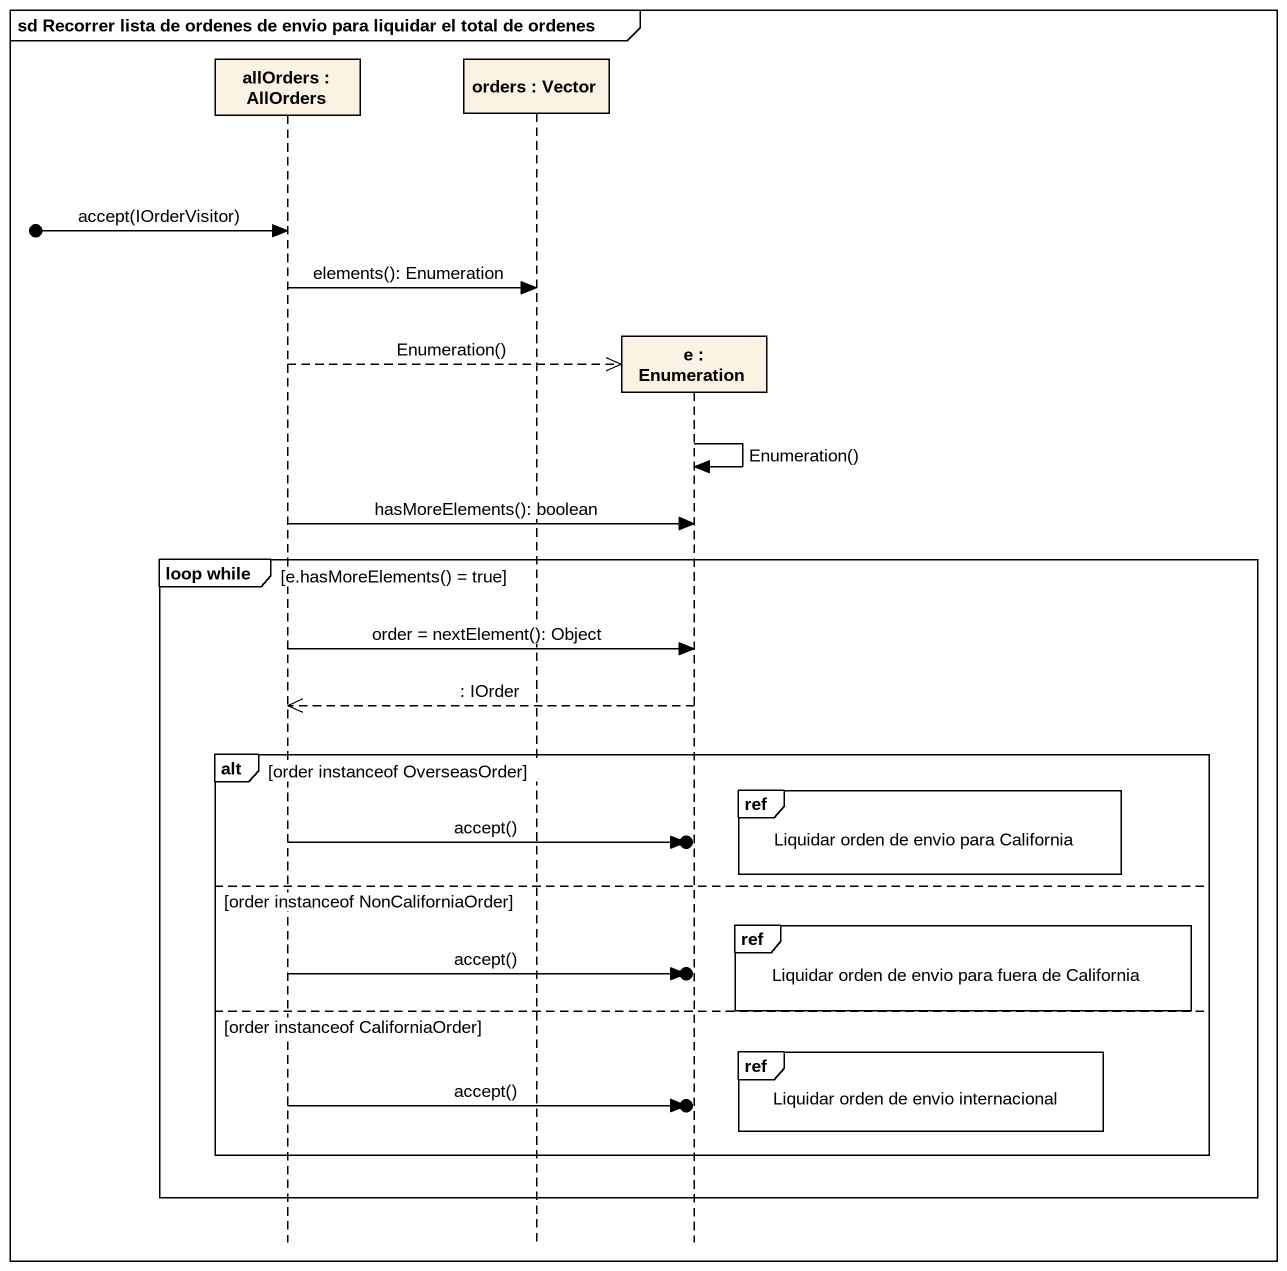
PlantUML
@startuml
mainframe sd Recorrer lista de ordenes de envio para liquidar el total de ordenes
hide footbox
participant "allOrders : AllOrders" as allOrders
participant "orders : Vector" as orders
participant "e : Enumeration" as e

[o-> allOrders : accept(IOrderVisitor)
allOrders -> orders : elements(): Enumeration
allOrders -->> e ** : Enumeration()
e -> e : Enumeration()
allOrders -> e : hasMoreElements(): boolean
group loop while [e.hasMoreElements() = true]
  allOrders -> e : order = nextElement(): Object
  e -->> allOrders : : IOrder
  alt order instanceof OverseasOrder
    ref over e : Liquidar orden de envio para California
    allOrders ->o] : accept()
  else order instanceof NonCaliforniaOrder
    ref over e : Liquidar orden de envio para fuera de California
    allOrders ->o] : accept()
  else order instanceof CaliforniaOrder
    ref over e : Liquidar orden de envio internacional
    allOrders ->o] : accept()
  end
end
@enduml
